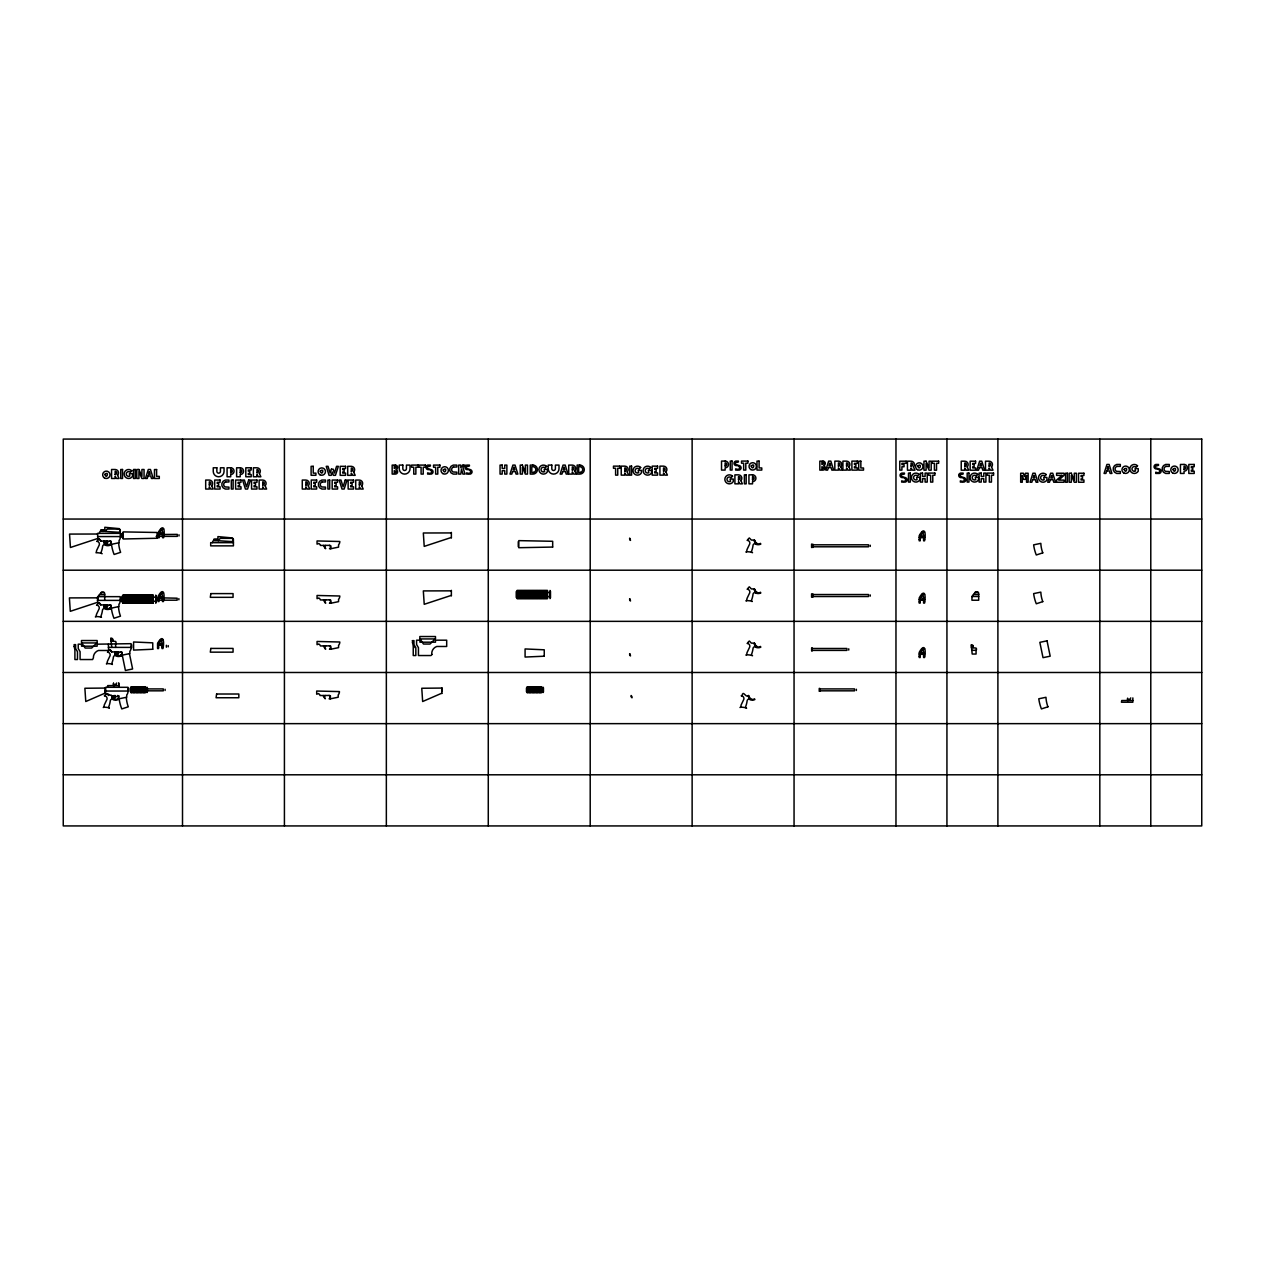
<?xml version="1.0" encoding="UTF-8"?>
<svg xmlns="http://www.w3.org/2000/svg" width="1265" height="1265" viewBox="0 0 1265 1265"><rect width="100%" height="100%" fill="white"/><g stroke="black" fill="none" stroke-linecap="round" stroke-linejoin="round"><path stroke-width="1.5" d="M106.213 541.072A1.739 1.739 0 0 0 106.213 544.108L106.102 544.361A15.828 15.828 0 0 1 104.015 541.072A5.851 5.851 0 0 0 105.074 544.677L105.564 545.278A6.167 6.167 0 0 0 110.387 545.089L111.257 541.278L100.931 541.072L99.176 539.032L97.879 539.776A1.866 1.866 0 0 1 97.073 541.309L96.678 541.309A2.783 2.783 0 0 1 99.302 544.899L96.583 550.591A5.55 5.55 0 0 1 95.998 552.773L95.998 552.773A17.078 17.078 0 0 1 101.232 553.311L102.149 553.722M95.349 616.909L95.808 616.656A5.55 5.55 0 0 0 96.44 614.411L99.16 608.718A2.783 2.783 0 0 0 96.535 605.129L96.931 605.129A1.866 1.866 0 0 0 97.753 603.595L99.034 602.852L100.789 604.876L111.114 605.097L110.245 608.892A6.167 6.167 0 0 1 105.422 609.097L104.932 608.497A5.851 5.851 0 0 1 103.872 604.876A15.828 15.828 0 0 0 104.489 606.03L105.359 607.406A15.828 15.828 0 0 0 105.96 608.18L106.086 607.912A1.739 1.739 0 0 1 106.086 604.876M113.882 695.529A1.739 1.739 0 0 0 113.882 698.565L113.771 698.818A15.733 15.733 0 0 1 111.684 695.529A5.851 5.851 0 0 0 112.743 699.15L113.218 699.735A6.167 6.167 0 0 0 118.056 699.545L118.926 695.75C114.071 698.707 108.363 692.714 105.548 694.232A1.866 1.866 0 0 1 104.726 695.782L104.331 695.782A2.783 2.783 0 0 1 106.972 699.371L104.236 705.064A5.55 5.55 0 0 1 103.667 707.246L103.256 707.53M106.371 663.888L106.782 663.587A5.55 5.55 0 0 0 107.351 661.405L110.071 655.713A2.783 2.783 0 0 0 107.446 652.139L107.841 652.139A1.866 1.866 0 0 0 108.663 650.59L109.96 649.862L111.715 651.886L122.041 652.107L121.171 655.903A6.167 6.167 0 0 1 116.333 656.092L115.858 655.491A5.851 5.851 0 0 1 114.799 651.886A16.255 16.255 0 0 0 115.732 653.594L116.285 654.4A15.733 15.733 0 0 0 116.886 655.175L116.997 654.922A1.739 1.739 0 0 1 116.997 651.886M746.619 708.163L745.797 707.673A1.629 1.629 0 0 1 745.67 706.582L745.733 706.392A23.877 23.877 0 0 0 747.109 700.873A2.056 2.056 0 0 1 748.358 699.245L749.576 699.134A5.851 5.851 0 0 1 748.516 695.529A5.851 5.851 0 0 0 749.576 699.15L750.066 699.735A6.167 6.167 0 0 0 754.889 699.545L754.493 698.818A2.751 2.751 0 0 1 750.714 698.565L750.604 698.818A15.828 15.828 0 0 1 748.516 695.529C746.129 698.391 743.788 691.133 742.381 694.232A1.866 1.866 0 0 1 741.575 695.782L741.179 695.782A2.783 2.783 0 0 1 743.804 699.371L741.084 705.064A5.55 5.55 0 0 1 740.499 707.246L740.088 707.53M752.548 552.71L751.647 552.315A1.629 1.629 0 0 1 751.6 551.129L751.663 550.939A23.877 23.877 0 0 0 753.023 545.405A2.056 2.056 0 0 1 754.288 543.776L755.505 543.681A5.851 5.851 0 0 1 754.446 540.076A5.851 5.851 0 0 0 755.505 543.681L755.98 544.282A6.167 6.167 0 0 0 760.818 544.092L760.423 543.365A2.751 2.751 0 0 1 756.644 543.112L756.533 543.365A15.828 15.828 0 0 1 754.446 540.076L751.363 540.076L749.37 537.973L748.311 538.779A1.866 1.866 0 0 1 747.489 540.313L747.093 540.313A2.783 2.783 0 0 1 749.734 543.903L746.998 549.595A5.55 5.55 0 0 1 746.429 551.777L746.018 552.078M755.505 592.542A5.851 5.851 0 0 1 754.446 588.937A5.851 5.851 0 0 0 755.505 592.558L755.98 593.143A6.167 6.167 0 0 0 760.818 592.953L760.423 592.241A2.751 2.751 0 0 1 756.644 591.973L756.533 592.241A15.828 15.828 0 0 1 754.446 588.937L751.363 588.937L749.37 586.849L748.311 587.656A1.866 1.866 0 0 1 747.489 589.19L747.093 589.19A2.783 2.783 0 0 1 749.734 592.779L746.998 598.471A5.55 5.55 0 0 1 746.429 600.654L746.018 600.938M752.548 655.776L751.726 655.27A1.629 1.629 0 0 1 751.6 654.195L751.663 654.005A23.877 23.877 0 0 0 753.023 648.486A2.056 2.056 0 0 1 754.288 646.842L755.505 646.747A5.851 5.851 0 0 1 754.446 643.142A5.851 5.851 0 0 0 755.505 646.747L755.98 647.348A6.167 6.167 0 0 0 760.818 647.158L760.423 646.431A2.751 2.751 0 0 1 756.644 646.178L756.533 646.431A15.828 15.828 0 0 1 754.446 643.142L751.363 643.142L749.37 641.039L748.311 641.845A1.866 1.866 0 0 1 747.489 643.395L747.093 643.395A2.783 2.783 0 0 1 749.734 646.968L746.998 652.661A5.55 5.55 0 0 1 746.429 654.843L746.018 655.144M97.563 538.542L70.429 547.492L69.543 534.083L97.563 534.02M97.421 602.361L70.287 611.311L69.401 597.902L97.421 597.839M451.368 537.451L424.218 546.385L423.332 532.992L451.368 532.929M451.368 595.372L424.218 604.306L423.332 590.913L451.368 590.85M112.395 664.52L112 664.141A17.078 17.078 0 0 0 106.766 663.635M109.28 708.163L108.885 707.783A17.078 17.078 0 0 0 103.651 707.277L103.667 707.246M752.043 601.571L751.647 601.191A17.078 17.078 0 0 0 746.413 600.701L746.429 600.654M116.68 682.989L115.589 684.839M1130.768 697.901L1129.661 699.735M95.84 616.64L95.855 616.593A17.078 17.078 0 0 1 101.089 617.13L101.469 617.32M746.413 551.825L746.429 551.777A17.078 17.078 0 0 1 751.647 552.315L751.853 552.394M746.413 654.891L746.429 654.843A17.078 17.078 0 0 1 751.647 655.397L751.821 655.428M740.484 707.277L740.499 707.246A17.078 17.078 0 0 1 745.733 707.783L745.891 707.831M107.604 541.041L107.699 543.317A2.056 2.056 0 0 1 106.861 541.91L106.861 541.056M107.462 604.844L107.557 607.137A2.056 2.056 0 0 1 106.719 605.729L106.719 604.876M118.388 651.855L118.483 654.132A2.056 2.056 0 0 1 117.645 652.724L117.645 651.87M115.273 695.497L115.368 697.79A2.056 2.056 0 0 1 114.53 696.382L114.53 695.513M978.367 592.542L974.999 592.542A2.119 2.119 0 0 1 978.699 593.159L978.699 600.227L971.947 600.227L971.947 596.495L975.268 592.273M101.263 592.431L97.421 597.191L97.753 603.595M108.347 650.479L98.433 650.479A7.511 7.511 0 0 0 93.373 657.895L92.598 659.539L80.09 659.539L80.09 651.696L78.224 648.486L78.224 644.185L81.577 644.185L81.577 646.194L97.136 646.194L97.136 644.185L131.101 643.664L131.101 647.933A5.107 5.107 0 0 1 129.852 651.285L129.852 653.578L122.041 655.175M330.75 548.725L329.485 548.725A1.882 1.882 0 0 0 329.485 545.357L320.424 545.436A3.431 3.431 0 0 0 318.78 543.46L317.056 544.14L317.056 540.946L339.811 541.499A5.107 5.107 0 0 1 338.561 544.836L338.561 547.128L330.75 548.725L330.75 545.658L329.485 545.357M330.75 603.247L329.485 603.247A1.882 1.882 0 0 0 329.485 599.863L320.424 599.958A3.431 3.431 0 0 0 318.78 597.981L317.056 598.661L317.056 595.467L339.811 596.005A5.107 5.107 0 0 1 338.561 599.357L338.561 601.65L330.75 603.247L330.75 600.179L329.485 599.863M330.75 649.245L329.485 649.245A1.882 1.882 0 0 0 329.485 645.862L320.424 645.956A3.431 3.431 0 0 0 318.78 643.98L317.056 644.66L317.056 641.466L339.811 642.003A5.107 5.107 0 0 1 338.561 645.356L338.561 647.648L330.75 649.245L330.75 646.178L329.485 645.862M330.386 698.818L329.121 698.818A1.882 1.882 0 0 0 329.121 695.45L320.061 695.529A3.431 3.431 0 0 0 318.416 693.552L316.693 694.232L316.693 691.038L339.447 691.591A5.107 5.107 0 0 1 338.198 694.928L338.198 697.221L330.386 698.818L330.386 695.75L329.121 695.45M104.932 693.188L85.767 701.522L84.882 688.255L104.932 688.065M441.833 693.188L422.652 701.522L421.767 688.255L441.833 688.065M104.015 541.072A5.851 5.851 0 0 0 105.074 544.677L103.857 544.772A2.056 2.056 0 0 0 102.607 546.401A23.877 23.877 0 0 1 101.232 551.935L101.168 552.125A1.629 1.629 0 0 0 101.295 553.2L101.39 553.358M103.888 604.876A5.851 5.851 0 0 0 104.932 608.481L103.714 608.591A2.056 2.056 0 0 0 102.465 610.22A23.877 23.877 0 0 1 101.089 615.755L101.026 615.928A1.629 1.629 0 0 0 101.153 617.02L101.247 617.178M115.732 653.594A15.733 15.733 0 0 1 114.799 651.886A5.851 5.851 0 0 0 115.858 655.491L114.625 655.586A2.056 2.056 0 0 0 113.376 657.231A23.877 23.877 0 0 1 112.016 662.749L111.953 662.939A1.629 1.629 0 0 0 112.079 664.014L112.205 664.204M111.684 695.529A5.851 5.851 0 0 0 112.743 699.134L111.51 699.245A2.056 2.056 0 0 0 110.261 700.873A23.877 23.877 0 0 1 108.901 706.392L108.837 706.582A1.629 1.629 0 0 0 108.964 707.673L109.09 707.847M755.98 592.811L754.272 592.653A2.056 2.056 0 0 0 753.023 594.281A23.877 23.877 0 0 1 751.663 599.8L751.6 599.99A1.629 1.629 0 0 0 751.726 601.081L751.853 601.255M111.257 544.361L119.068 542.748L119.068 540.471A5.107 5.107 0 0 0 120.317 537.119L120.27 529.924L119.321 528.644L104.805 527.284L104.805 529.814L100.868 529.814A3.305 3.305 0 0 1 99.793 531.885L99.287 533.371M111.114 608.18L118.926 606.568L118.926 604.291A5.107 5.107 0 0 0 120.175 600.938L120.175 596.653L97.958 596.653L97.958 600.385M118.926 698.818L126.737 697.221L126.737 694.928A5.107 5.107 0 0 0 127.986 691.591L127.986 687.306L105.754 687.306L105.548 694.232M74.05 646.478L74.192 646.858A14.816 14.816 0 0 1 74.904 652.107L74.904 659.539L77.481 659.539L77.481 651.696L75.615 648.486L75.615 644.628L74.113 644.628L74.287 646.431M412.406 640.659L412.643 642.43M63.25 519.045L1201.75 519.045M161.145 528.897L163.58 528.897M922.138 531.98L924.573 531.98M120.317 533.371L97.563 533.371L97.879 539.776M158.204 534.257L159.169 534.257L159.169 537.736L158.204 537.736L158.204 532.581C163.248 523.125 165.351 529.197 163.58 537.736L162.616 537.736L162.616 534.257L163.58 534.257M159.169 534.526L177.274 534.383L177.274 536.376L156.148 536.376M97.563 536.566L120.317 536.566M158.204 536.502L159.169 536.502M162.616 536.502L163.58 536.502M919.212 537.34L920.177 537.34L920.177 540.819L919.212 540.819L919.212 535.68C924.241 526.224 926.36 532.28 924.573 540.819L923.608 540.819L923.608 537.34L924.573 537.34M920.177 537.609L923.608 537.609M919.212 539.602L920.177 539.602M923.608 539.602L924.573 539.602M233.44 542.669L210.686 542.669L210.686 545.863L233.44 545.863L233.392 539.222L232.444 537.957L217.928 536.597L217.928 539.111L213.991 539.111A3.305 3.305 0 0 1 212.931 541.183L212.409 542.669M812.81 544.82L868.533 544.82L868.533 546.796L812.81 546.796M63.25 570.199L1201.75 570.199M547.539 592.479L550.006 592.479M161.003 592.716L163.438 592.716M922.138 594.281L924.573 594.281M812.81 594.534L868.533 594.534L868.533 596.527L812.81 596.527M973.481 594.518L978.699 594.518M99.476 594.677L104.695 594.677M547.539 596.59L550.006 596.59M971.947 596.495L978.699 596.495M153.318 597.143L155.769 597.143M158.062 598.076L159.042 598.076L159.042 601.539L158.062 601.539L158.062 596.4C163.106 586.944 165.209 593.016 163.438 601.539L162.473 601.539L162.473 598.076L163.438 598.076M159.042 598.345L162.473 598.345M919.212 599.626L920.177 599.626L920.177 603.105L919.212 603.105L919.212 597.966C924.478 588.257 926.122 594.914 924.573 603.105L923.608 603.105L923.608 599.626L924.573 599.626M920.177 599.91L923.608 599.91M97.421 600.385L120.175 600.385M156.006 600.195L177.132 600.195L177.132 598.203L159.327 597.807L162.047 598.155M153.318 601.239L155.769 601.239M919.212 601.887L920.177 601.887M923.608 601.887L924.573 601.887M63.25 621.352L1201.75 621.352M420.091 638.936L435.097 638.936M110.83 639.378L112.712 639.315M160.529 639.711L162.964 639.711M412.469 640.628L413.971 640.628L413.971 644.486L415.837 647.696L415.837 655.539L413.244 655.539L413.244 648.107A14.816 14.816 0 0 0 412.532 642.857L412.406 642.478M110.893 640.944L115.621 641.45A1.676 1.676 0 0 1 115.621 643.664L115.621 647.395M81.751 642.936L96.757 642.936M157.587 645.071L158.568 645.071L158.568 648.55L157.587 648.55L157.587 643.395C162.632 633.939 164.735 640.011 162.964 648.55L161.999 648.55L161.999 645.071L162.964 645.071M158.568 645.34L161.999 645.34M971.283 646.02L973.18 646.02M157.587 647.332L158.568 647.332M161.999 647.332L162.964 647.332M108.347 647.395L131.101 647.395M971.346 647.585L976.074 648.091A1.676 1.676 0 0 1 976.074 650.305L976.074 654.037L972.2 654.037L971.22 644.77A1.692 1.692 0 0 1 973.228 646.447L973.228 647.585M812.193 648.486L846.918 648.486L846.918 650.4L812.193 650.4M922.138 648.692L924.573 648.692M972.2 650.305L976.074 650.305M108.663 650.59L108.347 644.185M919.212 654.037L920.177 654.037L920.177 657.515L919.212 657.515L919.212 652.376C924.241 642.92 926.36 648.977 924.573 657.515L923.608 657.515L923.608 654.037L924.573 654.037M920.177 654.321L923.608 654.321M919.212 656.298L920.177 656.298M923.608 656.298L924.573 656.298M63.25 672.49L1201.75 672.49M118.768 685.598L107.731 685.598L107.351 687.306M145.902 688.555L147.12 688.555M541.989 688.555L543.207 688.555M145.902 688.919L163.264 688.919L163.264 690.832L145.902 690.832M819.799 688.919L854.507 688.919L854.507 690.832L819.799 690.832M105.232 691.038L127.986 691.038M145.902 691.196L147.12 691.196M541.989 691.196L543.207 691.196M1132.855 700.51L1121.739 700.525L1121.438 702.217L1132.855 702.217L1132.855 697.901M63.25 723.643L1201.75 723.643M63.25 774.797L1201.75 774.797M104.331 592.653L101.01 592.716A2.119 2.119 0 0 1 104.695 593.317L104.695 600.385M109.992 540.977A1.882 1.882 0 0 1 109.992 544.361L110.387 545.089M109.849 604.797A1.882 1.882 0 0 1 109.849 608.18L110.245 608.892M120.776 651.807A1.882 1.882 0 0 1 120.776 655.175L121.171 655.903M117.661 695.45A1.882 1.882 0 0 1 117.661 698.818L118.056 699.545M108.363 695.086L108.6 695.529A3.431 3.431 0 0 0 106.956 693.552M100.773 540.661L100.931 541.072A3.431 3.431 0 0 0 99.287 539.096M100.631 604.48L100.789 604.876A3.431 3.431 0 0 0 99.144 602.915M111.541 651.475L111.715 651.886A3.431 3.431 0 0 0 110.071 649.91M129.441 653.657L132.604 668.979L125.409 670.466L122.262 655.128M1150.786 439.066L1150.786 825.934M1127.637 700.51L1127.637 698.154L1127.558 700.51A3.273 3.242 0 0 0 1130.198 699.181M1099.823 439.066L1099.823 825.934M997.895 439.066L997.895 825.934M946.932 439.066L946.932 825.934M923.197 599.721L920.477 599.721M895.968 439.066L895.968 825.934M870.257 545.215L870.257 546.401M870.257 594.93L870.257 596.131M856.358 689.251L856.358 690.5M848.752 648.818L848.752 650.084M819.799 688.413L819.799 691.338M819.23 688.413L819.23 691.338M812.81 544.061L812.81 547.539M812.81 593.791L812.81 597.27M812.193 647.98L812.193 650.906M811.64 647.98L811.64 650.906M811.577 544.061L811.577 547.539M811.577 593.791L811.577 597.27M794.056 439.066L794.056 825.934M692.129 439.066L692.129 825.934M590.202 439.066L590.202 825.934M550.496 591.293L550.496 597.776M550.006 590.439L550.006 598.63M547.539 590.439L547.539 598.63M547.049 590.439L547.049 598.63M546.559 590.439L546.559 598.63M546.053 590.439L546.053 598.63M545.563 590.439L545.563 598.63M545.073 590.439L545.073 598.63M544.582 590.439L544.582 598.63M544.092 590.439L544.092 598.63M543.602 590.439L543.602 598.63M543.46 687.78L543.46 691.971M543.112 590.439L543.112 598.63M543.207 687.243L543.207 692.524M542.622 590.439L542.622 598.63M542.116 590.439L542.116 598.63M541.989 687.243L541.989 692.524M541.626 590.439L541.626 598.63M541.752 687.243L541.499 692.524M541.262 687.243L541.262 692.524M541.135 590.439L541.135 598.63M541.009 687.243L541.009 692.524M540.772 687.243L540.772 692.524M540.645 590.439L540.645 598.63M540.519 687.243L540.519 692.524M540.282 687.243L540.282 692.524M540.155 590.439L540.155 598.63M540.029 687.243L540.029 692.524M539.665 590.439L539.665 598.63M539.791 687.243L539.791 692.524M539.554 687.243L539.554 692.524M539.175 590.439L539.175 598.63M539.301 687.243L539.301 692.524M539.064 687.243L539.064 692.524M538.684 590.439L538.684 598.63M538.811 687.243L538.811 692.524M538.321 687.243L538.574 692.524M538.178 590.439L538.178 598.63M538.084 687.243L538.084 692.524M537.831 687.243L537.831 692.524M537.688 590.439L537.688 598.63M537.593 687.243L537.593 692.524M537.356 687.243L537.356 692.524M537.198 590.439L537.198 598.63M537.103 687.243L537.103 692.524M536.866 687.243L536.866 692.524M536.708 590.439L536.708 598.63M536.613 687.243L536.613 692.524M536.218 590.439L536.218 598.63M536.376 687.243L536.376 692.524M536.123 687.243L536.123 692.524M535.728 590.439L535.728 598.63M535.886 687.243L535.886 692.524M535.648 687.243L535.648 692.524M535.237 590.439L535.237 598.63M535.395 687.243L535.395 692.524M535.158 687.243L534.905 692.524M534.731 590.439L534.731 598.63M534.668 687.243L534.668 692.524M534.415 687.243L534.415 692.524M534.241 590.439L534.241 598.63M534.178 687.243L534.178 692.524M533.925 687.243L533.925 692.524M533.751 590.439L533.751 598.63M533.688 687.243L533.688 692.524M533.451 687.243L533.451 692.524M533.261 590.439L533.261 598.63M533.197 687.243L533.197 692.524M532.96 687.243L532.96 692.524M532.771 590.439L532.771 598.63M532.707 687.243L532.707 692.524M532.28 590.439L532.28 598.63M532.47 687.243L532.47 692.524M532.217 687.243L532.217 692.524M531.79 590.439L531.79 598.63M531.98 687.243L531.98 692.524M531.49 687.243L531.49 692.524M531.3 590.439L531.3 598.63M531.253 687.243L531.253 692.524M531 687.243L531 692.524M530.794 590.439L530.794 598.63M530.762 687.243L530.762 692.524M530.509 687.243L530.509 692.524M530.304 590.439L530.304 598.63M530.272 687.243L530.272 692.524M530.019 687.243L530.019 692.524M529.814 590.439L529.814 598.63M529.782 687.243L529.782 692.524M529.529 687.243L529.529 692.524M529.323 590.439L529.323 598.63M529.292 687.243L529.292 692.524M529.055 687.243L529.055 692.524M528.833 590.439L528.833 598.63M528.802 687.243L528.802 692.524M528.343 590.439L528.343 598.63M528.311 687.243L528.564 692.524M528.074 687.243L528.074 692.524M527.853 590.439L527.853 598.63M527.821 687.243L527.821 692.524M527.584 687.243L527.584 692.524M527.363 590.439L527.363 598.63M527.347 687.243L527.347 692.524M527.094 687.243L527.094 692.524M526.857 590.439L526.857 598.63M526.857 687.243L526.857 692.524M526.461 687.986L526.461 691.765M526.366 590.439L526.366 598.63M525.876 590.439L525.876 598.63M525.386 590.439L525.386 598.63M524.896 590.439L524.896 598.63M524.406 590.439L524.406 598.63M523.916 590.439L523.916 598.63M523.425 590.439L523.425 598.63M522.919 590.439L522.919 598.63M522.429 590.439L522.429 598.63M521.939 590.439L521.939 598.63M521.449 590.439L521.449 598.63M520.959 590.439L520.959 598.63M520.468 590.439L520.468 598.63M519.978 590.439L519.978 598.63M519.472 590.439L519.472 598.63M518.982 590.439L518.982 598.63M518.492 590.439L518.492 598.63M518.27 541.657L518.27 546.686M518.002 590.439L518.002 598.63M517.511 590.439L517.511 598.63M517.021 590.439L517.021 598.63M516.231 591.609L516.231 597.459M488.274 439.066L488.274 825.934M451.368 532.407L451.368 537.973M451.368 590.344L451.368 595.894M442.118 688.366L442.118 690.959M441.833 687.78L441.833 693.52M413.971 646.13L413.971 647.68M386.347 439.066L386.347 825.934M284.419 439.066L284.419 825.934M182.508 439.066L182.508 825.934M179.013 534.779L179.013 535.981M178.871 598.598L178.871 599.8M168.213 645.593L168.213 646.858M166.379 645.276L166.379 647.19M165.098 689.251L165.098 690.5M162.189 534.336L159.469 534.336M156.275 595.957L156.275 602.44M155.769 595.103L155.769 603.294M153.318 595.103L153.318 603.294M152.828 595.103L152.828 603.294M152.338 595.103L152.338 603.294M151.832 595.103L151.832 603.294M151.341 595.103L151.341 603.294M150.851 595.103L150.851 603.294M150.361 595.103L150.361 603.294M149.871 595.103L149.871 603.294M149.381 595.103L149.381 603.294M148.891 595.103L148.891 603.294M148.4 595.103L148.4 603.294M147.894 595.103L147.894 603.294M147.404 595.103L147.404 603.294M147.357 687.78L147.357 691.971M147.12 687.243L147.12 692.524M146.914 595.103L146.914 603.294M146.424 595.103L146.424 603.294M145.934 595.103L145.934 603.294M145.902 687.243L145.902 692.524M145.443 595.103L145.443 603.294M145.412 687.243L145.412 692.524M145.159 687.243L145.159 692.524M144.953 595.103L144.953 603.294M144.922 687.243L144.922 692.524M144.669 687.243L144.669 692.524M144.447 595.103L144.447 603.294M144.431 687.243L144.431 692.524M144.178 687.243L144.178 692.524M143.957 595.103L143.957 603.294M143.941 687.243L143.941 692.524M143.704 687.243L143.704 692.524M143.467 595.103L143.467 603.294M143.451 687.243L143.451 692.524M143.214 687.243L143.214 692.524M142.977 595.103L142.977 603.294M142.961 687.243L142.961 692.524M142.486 595.103L142.486 603.294M142.724 687.243L142.724 692.524M142.471 687.243L142.471 692.524M141.996 595.103L141.996 603.294M141.996 687.243L141.996 692.524M141.743 687.243L141.743 692.524M141.506 595.103L141.506 603.294M141.506 687.243L141.506 692.524M141.253 687.243L141.253 692.524M141.016 595.103L141.016 603.294M141.016 687.243L141.016 692.524M140.763 687.243L140.763 692.524M140.51 595.103L140.51 603.294M140.526 687.243L140.526 692.524M140.273 687.243L140.273 692.524M140.02 595.103L140.02 603.294M140.036 687.243L140.036 692.524M139.798 687.243L139.798 692.524M139.529 595.103L139.529 603.294M139.545 687.243L139.545 692.524M139.055 687.243L139.308 692.524M139.039 595.103L139.039 603.294M138.818 687.243L138.818 692.524M138.549 595.103L138.549 603.294M138.565 687.243L138.565 692.524M138.328 687.243L138.328 692.524M138.059 595.103L138.059 603.294M138.075 687.243L138.075 692.524M137.838 687.243L137.838 692.524M137.569 595.103L137.569 603.294M137.6 687.243L137.6 692.524M137.347 687.243L137.347 692.524M137.079 595.103L137.079 603.294M137.11 687.243L137.11 692.524M136.857 687.243L136.857 692.524M136.573 595.103L136.573 603.294M136.62 687.243L136.62 692.524M136.367 687.243L136.367 692.524M136.082 595.103L136.082 603.294M136.13 687.243L136.13 692.524M135.893 687.243L135.893 692.524M135.592 595.103L135.592 603.294M135.402 687.243L135.402 692.524M135.102 595.103L135.102 603.294M135.149 687.243L135.149 692.524M134.912 687.243L134.912 692.524M134.612 595.103L134.612 603.294M134.659 687.243L134.659 692.524M134.422 687.243L134.422 692.524M134.122 595.103L134.122 603.294M134.169 687.243L134.169 692.524M133.932 687.243L133.932 692.524M133.631 595.103L133.631 603.294M133.695 687.243L133.695 692.524M133.442 687.243L133.442 692.524M133.125 595.103L133.125 603.294M133.204 687.243L133.204 692.524M132.952 687.243L132.952 692.524M132.635 595.103L132.635 603.294M132.714 687.243L132.714 692.524M132.224 687.243L132.224 692.524M132.145 595.103L132.145 603.294M131.971 687.243L131.971 692.524M131.734 687.243L131.734 692.524M131.655 595.103L131.655 603.294M131.655 644.77L131.655 647.696M131.497 687.243L131.497 692.524M131.165 595.103L131.165 603.294M131.244 687.243L131.244 692.524M131.007 687.243L131.007 692.524M130.674 595.103L130.674 603.294M130.754 687.243L130.754 692.524M130.374 687.986L130.374 691.765M130.184 595.103L130.184 603.294M129.694 595.103L129.694 603.294M129.188 595.103L129.188 603.294M128.698 595.103L128.698 603.294M128.54 688.413L128.54 691.338M128.208 595.103L128.208 603.294M127.718 595.103L127.718 603.294M127.227 595.103L127.227 603.294M126.737 595.103L126.737 603.294M126.247 595.103L126.247 603.294M125.757 595.103L125.757 603.294M125.251 595.103L125.251 603.294M124.761 595.103L124.761 603.294M124.27 595.103L124.27 603.294M123.78 595.103L123.78 603.294M123.29 595.103L123.29 603.294M122.8 595.103L122.8 603.294M122.642 532.945L122.642 537.957M122.009 596.274L122.009 602.124M121.551 533.64L121.551 537.119M121.408 597.459L121.408 600.938M118.768 682.989L118.768 687.306M118.673 683.242L118.673 685.598M113.565 683.242L113.565 685.598M113.471 683.195L113.471 685.598A3.273 3.242 0 0 0 116.111 684.27M112.791 640.944L112.791 639.805A1.692 1.692 0 0 0 110.767 638.129L111.747 647.395M104.932 687.78L104.932 693.52M325.342 695.529A1.739 1.739 0 0 0 325.342 698.565L325.232 698.818A15.733 15.733 0 0 1 323.144 695.529M117.661 698.818A2.751 2.751 0 0 1 113.882 698.565M119.147 698.786A41.508 41.508 0 0 0 121.788 708.922L128.287 706.803A30.913 30.913 0 0 1 126.326 697.3M325.706 599.958A1.739 1.739 0 0 0 325.706 602.994L325.595 603.247A15.733 15.733 0 0 1 323.508 599.958M109.849 608.18A2.751 2.751 0 0 1 106.086 607.912M111.336 608.133A41.508 41.508 0 0 0 113.977 618.269L120.475 616.15A30.913 30.913 0 0 1 118.53 606.647M325.706 545.436A1.739 1.739 0 0 0 325.706 548.472L325.595 548.725A15.733 15.733 0 0 1 323.508 545.436M111.478 544.314A41.508 41.508 0 0 0 114.119 554.465L120.618 552.331A30.913 30.913 0 0 1 118.673 542.843M105.137 543.049A14.184 14.184 0 0 1 104.615 542.226M109.992 544.361A2.751 2.751 0 0 1 106.213 544.108M120.776 655.175A2.751 2.751 0 0 1 116.997 654.922M325.706 645.956A1.739 1.739 0 0 0 325.706 648.992L325.595 649.245A15.733 15.733 0 0 1 323.508 645.956M630.112 538.843L630.492 540.408A2.056 2.056 0 0 1 629.654 539.001L629.654 538.131L630.112 538.843M630.112 599.42L630.492 600.986A2.056 2.056 0 0 1 629.654 599.578L629.654 598.725L630.112 599.42M630.112 654.369L630.492 655.934A2.056 2.056 0 0 1 629.654 654.527L629.654 653.673L630.112 654.369M631.599 696.224L631.994 697.79A2.056 2.056 0 0 1 631.14 696.382L631.14 695.513L631.599 696.224M105.248 531.427L118.404 532.249A1.597 1.597 0 0 0 120.001 530.652A1.597 1.597 0 0 0 118.404 529.055L107.351 529.055A7.527 7.527 0 0 0 105.343 531.173L105.248 531.427M218.371 540.724L231.527 541.547A1.597 1.597 0 0 0 233.124 539.949A1.597 1.597 0 0 0 231.527 538.352L220.474 538.352A7.527 7.527 0 0 0 218.465 540.471L218.371 540.724M432.013 654.448L430.954 655.539L418.446 655.539L418.446 647.696L416.58 644.486L416.58 640.185L419.917 640.185L419.917 642.193L435.476 642.193L435.476 640.185L446.687 640.185L446.687 646.478L436.773 646.478A7.511 7.511 0 0 0 431.729 653.894L432.013 654.448M158.979 532.518L162.837 533.039L162.094 529.924L158.995 532.454M158.837 596.337L162.695 596.859L161.952 593.744L158.852 596.258M158.362 643.332L162.22 643.869L161.477 640.754L158.362 643.332M919.987 535.601L923.83 536.139L923.086 533.024L919.987 535.601M919.987 597.902L923.83 598.424L923.086 595.309L919.987 597.902M919.987 652.313L923.83 652.835L923.086 649.72L919.987 652.313M426.89 467.038L427.649 468.619L431.318 469.6A2.309 2.309 0 0 1 431.318 474.09L427.633 474.09L427.633 472.857C433.136 475.261 432.772 468.762 427.744 469.6A2.309 2.309 0 0 1 427.744 465.093L430.4 465.093L430.4 465.994L426.89 467.038M465.899 467.038L466.659 468.619L470.311 469.6A2.309 2.309 0 0 1 470.311 474.09L466.643 474.09L466.643 472.857C472.145 475.261 471.782 468.762 466.753 469.6A2.309 2.309 0 0 1 466.753 465.093L469.41 465.093L469.41 465.994L465.899 467.038M734.902 463.006L735.661 464.587L739.313 465.567A2.309 2.309 0 0 1 739.313 470.074L735.645 470.074L735.645 468.841C741.148 471.228 740.784 464.745 735.74 465.567A2.309 2.309 0 0 1 735.74 461.077L738.412 461.077L738.412 461.962L734.902 463.006M900.933 475.023L901.692 476.605L905.345 477.585A2.309 2.309 0 0 1 905.345 482.091L901.676 482.091L901.676 480.858C907.179 483.246 906.815 476.763 901.787 477.585A2.309 2.309 0 0 1 901.787 473.094L904.443 473.094L904.443 473.98L900.933 475.023M959.597 475.023L960.356 476.605L964.025 477.585A2.309 2.309 0 0 1 964.025 482.091L960.356 482.091L960.356 480.858C965.843 483.246 965.48 476.763 960.451 477.585A2.309 2.309 0 0 1 960.451 473.094L963.124 473.094L963.124 473.98L959.597 475.023M1154.992 466.39L1155.751 467.971L1159.404 468.951A2.309 2.309 0 0 1 1159.404 473.442L1155.736 473.442L1155.736 472.209C1161.08 474.596 1161.08 468.145 1155.831 468.951A2.309 2.309 0 0 1 1155.831 464.445L1158.503 464.445L1158.503 465.346L1154.992 466.39M104.837 474.391C106.75 480.368 109.486 470.185 104.837 474.391M320.266 471.165C322.18 477.142 324.915 466.959 320.266 471.165M396.546 467.338L394.237 468.524L394.237 466.153L396.546 467.338M396.546 471.845L394.237 473.031L394.237 470.659L396.546 471.845M443.193 469.995C445.106 475.972 447.842 465.773 443.193 469.995M751.189 465.979C753.102 471.94 755.837 461.757 751.189 465.979M824.211 463.37L821.902 464.555L821.902 462.184L824.211 463.37M824.211 467.876L821.902 469.062L821.902 466.69L824.211 467.876M917.773 466.073C919.687 472.051 922.406 461.867 917.773 466.073M1124.126 469.347C1126.04 475.324 1128.775 465.125 1124.126 469.347M1172.955 469.347C1174.885 475.324 1177.604 465.125 1172.955 469.347M148.037 475.956L147.23 478.486L145.428 478.486L148.305 469.489L150.472 469.489L153.286 478.486L151.484 478.486L150.693 475.956L148.037 475.956M149.381 471.75L148.574 474.28L150.171 474.28L149.381 471.75M248.667 480.052L246.517 486.804L244.398 480.052L242.595 480.052L245.426 489.049L247.576 489.049L250.454 480.052L248.667 480.052M331.383 469.173L330.133 473.078L328.03 466.326L326.228 466.326L329.042 475.324L331.209 475.324L332.268 472.003L333.312 475.324L335.462 475.324L338.34 466.326L336.553 466.326L334.403 473.078L333.169 469.173L331.383 469.173M345.234 480.052L343.084 486.804L340.981 480.052L339.178 480.052L341.993 489.049L344.159 489.049L347.037 480.052L345.234 480.052M512.61 471.56L511.803 474.09L510.001 474.09L512.894 465.093L515.045 465.093L517.875 474.09L516.073 474.09L515.282 471.56L512.61 471.56M513.954 467.338L513.147 469.868L514.744 469.868L513.954 467.338M562.767 471.56L561.96 474.09L560.158 474.09L563.036 465.093L565.202 465.093L568.017 474.09L566.214 474.09L565.423 471.56L562.767 471.56M564.095 467.338L563.305 469.868L564.902 469.868L564.095 467.338M828.401 467.591L827.595 470.121L825.792 470.121L828.67 461.124L830.836 461.124L833.651 470.121L831.864 470.121L831.058 467.591L828.401 467.591M829.745 463.37L828.939 465.899L830.536 465.899L829.745 463.37M979.331 467.639L978.541 470.185L976.738 470.185L979.616 461.187L981.767 461.187L984.597 470.185L982.794 470.185L982.004 467.639L979.331 467.639M980.675 463.433L979.869 465.963L981.466 465.963L980.675 463.433M1026.532 475.482L1025.298 479.388L1023.496 479.388L1022.278 475.482L1022.278 482.234L1020.681 482.234L1020.681 473.236L1023.369 473.236L1024.413 476.557L1025.472 473.236L1028.129 473.236L1028.129 482.234L1026.532 482.234L1026.532 475.482M1032.651 479.704L1031.845 482.234L1030.042 482.234L1032.92 473.236L1035.086 473.236L1037.901 482.234L1036.114 482.234L1035.308 479.704L1032.651 479.704M1033.995 475.482L1033.189 478.012L1034.786 478.012L1033.995 475.482M1050.314 479.704L1049.507 482.234L1047.705 482.234L1050.582 473.236L1052.733 473.236L1055.563 482.234L1053.761 482.234L1052.97 479.704L1050.314 479.704M1051.642 475.482L1050.835 478.012L1052.433 478.012L1051.642 475.482M1106.685 470.912L1105.879 473.442L1104.076 473.442L1106.954 464.445L1109.12 464.445L1111.935 473.442L1110.132 473.442L1109.342 470.912L1106.685 470.912M1108.014 466.69L1107.223 469.22L1108.82 469.22L1108.014 466.69M462.927 465.093L460.808 467.702L460.808 465.093L458.673 465.093L458.673 474.09L460.808 474.09L461.504 469.046L462.927 474.09L465.061 474.09L462.927 467.465L465.061 465.093L462.927 465.093M131.813 470.817L130.295 472.319A2.356 2.356 0 0 0 127.117 472.193A2.356 2.356 0 0 0 126.706 475.355A2.356 2.356 0 0 0 129.821 476.035L129.362 473.695L132.525 473.695L132.525 476.241A4.491 4.491 0 0 1 126.057 477.68A4.491 4.491 0 0 1 125.188 471.102A4.491 4.491 0 0 1 131.813 470.817M546.606 466.405L545.104 467.924A2.356 2.356 0 0 0 541.91 467.781A2.356 2.356 0 0 0 541.499 470.944A2.356 2.356 0 0 0 544.614 471.639L544.156 469.283L547.334 469.283L547.334 471.845A4.491 4.491 0 0 1 540.851 473.284A4.491 4.491 0 0 1 539.981 466.706A4.491 4.491 0 0 1 546.606 466.405M640.675 467.465L639.205 469.046A2.356 2.356 0 0 0 635.979 468.841A2.356 2.356 0 0 0 635.552 471.987A2.356 2.356 0 0 0 638.667 472.683L638.208 470.343L641.387 470.343L641.387 472.889A4.491 4.491 0 0 1 634.904 474.328A4.491 4.491 0 0 1 634.05 467.75A4.491 4.491 0 0 1 640.675 467.465M650.779 467.465L649.324 469.046A2.356 2.356 0 0 0 646.083 468.841A2.356 2.356 0 0 0 645.672 471.987A2.356 2.356 0 0 0 648.787 472.683L648.328 470.343L651.507 470.343L651.507 472.889A4.491 4.491 0 0 1 645.024 474.328A4.491 4.491 0 0 1 644.154 467.75A4.491 4.491 0 0 1 650.779 467.465M732.546 476.162L731.028 477.68A2.356 2.356 0 0 0 727.849 477.538A2.356 2.356 0 0 0 727.422 480.7A2.356 2.356 0 0 0 730.538 481.396L730.079 479.04L733.257 479.04L733.257 481.601A4.491 4.491 0 0 1 726.774 483.04A4.491 4.491 0 0 1 725.904 476.462A4.491 4.491 0 0 1 732.546 476.162M919.086 474.407L917.568 475.925A2.356 2.356 0 0 0 914.389 475.782A2.356 2.356 0 0 0 913.978 478.945A2.356 2.356 0 0 0 917.078 479.641L916.619 477.284L919.797 477.284L919.797 479.846A4.491 4.491 0 0 1 913.33 481.269A4.491 4.491 0 0 1 912.46 474.691A4.491 4.491 0 0 1 919.086 474.407M977.75 474.407L976.295 475.988A2.356 2.356 0 0 0 973.054 475.782A2.356 2.356 0 0 0 972.643 478.945A2.356 2.356 0 0 0 975.758 479.641L975.299 477.284L978.462 477.284L978.462 479.846A4.491 4.491 0 0 1 971.994 481.269A4.491 4.491 0 0 1 971.125 474.691A4.491 4.491 0 0 1 977.75 474.407M1046.202 474.549L1044.684 476.067A2.356 2.356 0 0 0 1041.506 475.925A2.356 2.356 0 0 0 1041.079 479.087A2.356 2.356 0 0 0 1044.194 479.767L1043.736 477.427L1046.914 477.427L1046.914 479.973A4.491 4.491 0 0 1 1040.431 481.412A4.491 4.491 0 0 1 1039.577 474.834A4.491 4.491 0 0 1 1046.202 474.549M1137.52 465.773L1136.002 467.275A2.356 2.356 0 0 0 1132.823 467.133A2.356 2.356 0 0 0 1132.412 470.295A2.356 2.356 0 0 0 1135.511 470.991L1135.053 468.635L1138.231 468.635L1138.231 471.197A4.491 4.491 0 0 1 1131.764 472.636A4.491 4.491 0 0 1 1130.894 466.058A4.491 4.491 0 0 1 1137.52 465.773M97.136 642.557L91.697 648.044L85.135 648.044L81.498 642.557L81.498 640.533L97.136 640.533L97.136 642.557M435.476 638.556L430.037 644.043L423.475 644.043L419.838 638.556L419.838 636.532L435.476 636.532L435.476 638.556M210.844 593.601L210.306 597.333L233.06 597.333L233.06 593.601L210.844 593.601M210.844 648.423L210.306 652.155L233.06 652.155L233.06 648.423L210.844 648.423M216.6 694.011L216.078 697.742L238.832 697.742L238.832 694.011L216.6 694.011M1061.936 475.355L1056.607 480.099L1056.607 482.234L1064.055 482.234L1064.055 480.099L1058.742 480.099L1064.055 475.355L1064.055 473.236L1056.607 473.236L1056.607 475.355L1061.936 475.355M117.55 475.261L119.052 478.486L116.538 478.486L115.162 476.241L115.162 478.486L111.557 478.486L111.557 469.489L115.162 469.489A3.368 3.368 0 0 1 117.55 475.261M211.682 485.807L213.184 489.049L210.67 489.049L209.294 486.804L209.294 489.049L205.689 489.049L205.689 480.052L209.294 480.052A3.368 3.368 0 0 1 211.682 485.807M259.372 473.537L260.875 476.779L258.36 476.779L256.985 474.533L256.985 476.779L253.38 476.779L253.38 467.781L256.985 467.781A3.368 3.368 0 0 1 259.372 473.537M265.128 485.807L266.63 489.049L264.116 489.049L262.74 486.804L262.74 489.049L259.135 489.049L259.135 480.052L262.74 480.052A3.368 3.368 0 0 1 265.128 485.807M308.249 485.807L309.751 489.049L307.237 489.049L305.861 486.804L305.861 489.049L302.272 489.049L302.272 480.052L305.861 480.052A3.368 3.368 0 0 1 308.249 485.807M353.678 472.082L355.196 475.324L352.666 475.324L351.306 473.078L351.306 475.324L347.701 475.324L347.701 466.326L351.306 466.326A3.368 3.368 0 0 1 353.678 472.082M361.695 485.807L363.197 489.049L360.683 489.049L359.307 486.804L359.307 489.049L355.718 489.049L355.718 480.052L359.307 480.052A3.368 3.368 0 0 1 361.695 485.807M574.69 470.849L576.207 474.09L573.678 474.09L572.302 471.845L572.302 474.09L568.712 474.09L568.712 465.093L572.302 465.093A3.368 3.368 0 0 1 574.69 470.849M627.219 471.908L628.721 475.134L626.207 475.134L624.831 472.889L624.831 475.134L621.226 475.134L621.226 466.137L624.831 466.137A3.368 3.368 0 0 1 627.219 471.908M665.912 471.908L667.414 475.134L664.9 475.134L663.524 472.889L663.524 475.134L659.919 475.134L659.919 466.137L663.524 466.137A3.368 3.368 0 0 1 665.912 471.908M740.879 480.605L742.381 483.847L739.867 483.847L738.491 481.601L738.491 483.847L734.902 483.847L734.902 474.849L738.491 474.849A3.368 3.368 0 0 1 740.879 480.605M840.814 466.88L842.316 470.121L839.802 470.121L838.426 467.876L838.426 470.121L834.837 470.121L834.837 461.124L838.426 461.124A3.368 3.368 0 0 1 840.814 466.88M848.91 466.88L850.412 470.121L847.898 470.121L846.522 467.876L846.522 470.121L842.917 470.121L842.917 461.124L846.522 461.124A3.368 3.368 0 0 1 848.91 466.88M913.441 466.943L914.943 470.185L912.429 470.185L911.053 467.924L911.053 470.185L907.448 470.185L907.448 461.187L911.053 461.187A3.368 3.368 0 0 1 913.441 466.943M967.203 466.943L968.705 470.185L966.191 470.185L964.815 467.924L964.815 470.185L961.226 470.185L961.226 461.187L964.815 461.187A3.368 3.368 0 0 1 967.203 466.943M991.491 466.943L992.993 470.185L990.463 470.185L989.104 467.924L989.104 470.185L985.498 470.185L985.498 461.187L989.104 461.187A3.368 3.368 0 0 1 991.491 466.943M225.66 481.981L225.186 482.139A2.656 2.656 0 0 0 225.186 486.946L228.933 487.12L228.933 489.049L225.328 489.049A4.617 4.617 0 0 1 225.328 480.052L228.933 480.052L228.933 481.981L225.66 481.981M322.227 481.981L321.769 482.139A2.656 2.656 0 0 0 321.769 486.946L325.5 487.12L325.5 489.049L321.911 489.049A4.617 4.617 0 0 1 321.911 480.052L325.5 480.052L325.5 481.981L322.227 481.981M453.566 467.022L453.107 467.196A2.656 2.656 0 0 0 453.107 471.987L456.839 472.161L456.839 474.09L453.25 474.09A4.617 4.617 0 0 1 453.25 465.093L456.839 465.093L456.839 467.022L453.566 467.022M1117.058 466.39L1116.584 466.548A2.656 2.656 0 0 0 1116.584 471.355L1120.331 471.513L1120.331 473.442L1116.726 473.442A4.617 4.617 0 0 1 1116.726 464.445L1120.331 464.445L1120.331 466.39L1117.058 466.39M1165.998 466.39L1165.539 466.548A2.656 2.656 0 0 0 1165.539 471.355L1169.271 471.513L1169.271 473.442L1165.682 473.442A4.617 4.617 0 0 1 1165.682 464.445L1169.271 464.445L1169.271 466.39L1165.998 466.39M1042.771 552.868L1036.288 554.987A41.508 41.508 0 0 1 1033.631 544.851L1040.826 543.365A30.913 30.913 0 0 0 1042.771 552.868M1042.771 601.634L1036.288 603.769A41.508 41.508 0 0 1 1033.631 593.617L1040.826 592.131A30.913 30.913 0 0 0 1042.771 601.634M1047.926 706.803L1041.427 708.922A41.508 41.508 0 0 1 1038.786 698.786L1045.965 697.3A30.913 30.913 0 0 0 1047.926 706.803M1047.041 640.849L1039.846 642.335L1043.008 657.658L1050.187 656.187L1047.041 640.849M533.656 472.43L531.79 472.541L531.79 466.643L533.656 466.753A2.925 2.925 0 0 1 533.656 472.43M580.54 472.43L578.674 472.541L578.674 466.643L580.54 466.753A2.925 2.925 0 0 1 580.54 472.43M152.749 649.245L133.584 650.099L133.584 641.988L152.749 642.841L152.749 649.245M544.25 656.203L525.086 657.057L525.086 648.945L544.25 649.799L544.25 656.203M157.05 538.257L123.164 538.985L123.164 531.901L157.05 532.486L157.05 538.257M552.678 547.065L518.792 547.713L518.792 540.629L552.678 541.293L552.678 547.065M1201.75 439.066L63.25 439.066L63.25 825.934L1201.75 825.934L1201.75 439.066M725.13 461.077L721.524 461.077L721.524 470.074L725.13 470.074L725.13 467.829A3.368 3.368 0 0 0 728.498 464.445A3.368 3.368 0 0 0 725.13 461.077M732.055 461.077L730.253 461.077L730.253 470.074L732.055 470.074L732.055 461.077M747.915 461.077L741.527 461.077L741.527 463.196L743.662 463.196L743.662 470.074L745.797 470.074L745.797 463.196L747.915 463.196L747.915 461.077M759.095 461.124L756.976 461.124L756.976 470.074L761.783 470.074L761.783 467.939L759.095 467.939L759.095 461.124M823.025 461.124L819.831 461.124L819.831 470.121L823.025 470.121A2.245 2.245 0 0 0 823.61 465.694L823.61 465.552A2.245 2.245 0 0 0 823.025 461.124M857.306 461.124L851.898 461.124L851.898 470.121L857.306 470.121L857.306 467.876L854.428 467.876L854.428 466.753L855.867 466.753L855.867 464.508L854.428 464.508L854.428 463.37L857.306 463.37L857.306 461.124M860.848 461.187L858.714 461.187L858.714 470.121L863.521 470.121L863.521 467.987L860.848 467.987L860.848 461.187M906.167 461.187L899.779 461.187L899.779 470.121L901.913 470.121L901.913 466.769L904.048 466.769L904.048 464.634L901.913 464.634L901.913 463.306L906.167 463.306L906.167 461.187M926.091 461.187L923.956 461.187L923.956 470.185L926.091 470.185L926.091 463.306L929.063 470.185L931.198 470.185L931.198 461.187L929.063 461.187L929.063 468.05L926.091 461.187M938.646 461.187L932.258 461.187L932.258 463.306L934.392 463.306L934.392 470.185L936.527 470.185L936.527 463.306L938.646 463.306L938.646 461.187M975.568 461.187L970.16 461.187L970.16 470.185L975.568 470.185L975.568 467.924L972.69 467.924L972.69 466.801L974.129 466.801L974.129 464.555L972.69 464.555L972.69 463.433L975.568 463.433L975.568 461.187M1184.056 464.445L1180.451 464.445L1180.451 473.442L1184.056 473.442L1184.056 471.197A3.368 3.368 0 0 0 1187.424 467.829A3.368 3.368 0 0 0 1184.056 464.445M1194.207 464.445L1188.815 464.445L1188.815 473.442L1194.207 473.442L1194.207 471.197L1191.33 471.197L1191.33 470.074L1192.769 470.074L1192.769 467.829L1191.33 467.829L1191.33 466.69L1194.207 466.69L1194.207 464.445M395.36 465.093L392.166 465.093L392.166 474.09L395.36 474.09A2.245 2.245 0 0 0 395.945 469.663L395.945 469.521A2.245 2.245 0 0 0 395.36 465.093M402.839 465.093L399.234 465.093L399.234 468.698A5.392 5.392 0 0 0 404.642 474.09A5.392 5.392 0 0 0 410.034 468.698L410.034 465.093L406.429 465.093L406.429 468.698A1.803 1.803 0 0 1 404.642 470.485A1.803 1.803 0 0 1 402.839 468.698L402.839 465.093M418.003 465.093L411.615 465.093L411.615 467.228L413.75 467.228L413.75 474.09L415.869 474.09L415.869 467.228L418.003 467.228L418.003 465.093M425.356 465.093L418.968 465.093L418.968 467.228L421.087 467.228L421.087 474.09L423.222 474.09L423.222 467.228L425.356 467.228L425.356 465.093M439.92 465.093L433.531 465.093L433.531 467.228L435.65 467.228L435.65 474.09L437.785 474.09L437.785 467.228L439.92 467.228L439.92 465.093M502.189 465.093L500.055 465.093L500.055 474.09L502.189 474.09L502.189 470.722L504.735 470.722L504.735 474.09L506.87 474.09L506.87 465.093L504.735 465.093L504.735 468.461L502.189 468.461L502.189 465.093M522.35 465.093L520.231 465.093L520.231 474.09L522.35 474.09L522.35 467.228L525.339 474.09L527.473 474.09L527.473 465.093L525.339 465.093L525.339 471.956L522.35 465.093M532.897 465.093L530.241 465.093L530.241 474.09L532.897 474.09A4.491 4.491 0 0 0 537.404 469.6A4.491 4.491 0 0 0 532.897 465.093M551.809 465.093L548.204 465.093L548.204 468.698A5.392 5.392 0 0 0 553.611 474.09A5.392 5.392 0 0 0 559.004 468.698L559.004 465.093L555.398 465.093L555.398 468.698A1.803 1.803 0 0 1 553.611 470.485A1.803 1.803 0 0 1 551.809 468.698L551.809 465.093M579.781 465.093L577.125 465.093L577.125 474.09L579.781 474.09A4.491 4.491 0 0 0 584.288 469.6A4.491 4.491 0 0 0 579.781 465.093M619.866 466.137L613.478 466.137L613.478 468.271L615.612 468.271L615.612 475.134L617.747 475.134L617.747 468.271L619.866 468.271L619.866 466.137M631.599 466.137L629.796 466.137L629.796 475.134L631.599 475.134L631.599 466.137M657.579 466.137L652.187 466.137L652.187 475.134L657.579 475.134L657.579 472.889L654.701 472.889L654.701 471.766L656.14 471.766L656.14 469.521L654.701 469.521L654.701 468.398L657.579 468.398L657.579 466.137M313.23 466.326L311.111 466.326L311.111 475.276L315.918 475.276L315.918 473.142L313.23 473.142L313.23 466.326M345.566 466.326L340.174 466.326L340.174 475.324L345.566 475.324L345.566 473.078L342.689 473.078L342.689 471.956L344.127 471.956L344.127 469.695L342.689 469.695L342.689 468.572L345.566 468.572L345.566 466.326M216.853 467.781L213.247 467.781L213.247 471.386A5.392 5.392 0 0 0 218.655 476.779A5.392 5.392 0 0 0 224.047 471.386L224.047 467.781L220.442 467.781L220.442 471.386A1.803 1.803 0 0 1 218.655 473.173A1.803 1.803 0 0 1 216.853 471.386L216.853 467.781M230.689 467.781L227.083 467.781L227.083 476.779L230.689 476.779L230.689 474.533A3.368 3.368 0 0 0 234.057 471.149A3.368 3.368 0 0 0 230.689 467.781M240.208 467.781L236.618 467.781L236.618 476.779L240.208 476.779L240.208 474.533A3.368 3.368 0 0 0 243.592 471.149A3.368 3.368 0 0 0 240.208 467.781M251.197 467.781L245.805 467.781L245.805 476.779L251.197 476.779L251.197 474.533L248.32 474.533L248.32 473.41L249.758 473.41L249.758 471.149L248.32 471.149L248.32 470.027L251.197 470.027L251.197 467.781M122.531 469.489L120.728 469.489L120.728 478.486L122.531 478.486L122.531 469.489M135.308 469.489L133.505 469.489L133.505 478.486L135.308 478.486L135.308 469.489M138.929 469.489L136.81 469.489L136.81 478.486L138.929 478.486L138.929 471.624L141.917 478.486L144.052 478.486L144.052 469.489L141.917 469.489L141.917 476.367L138.929 469.489M156.607 469.552L154.472 469.552L154.472 478.486L159.295 478.486L159.295 476.367L156.607 476.367L156.607 469.552M910.294 473.094L908.491 473.094L908.491 482.091L910.294 482.091L910.294 473.094M922.549 473.094L920.414 473.094L920.414 482.091L922.549 482.091L922.549 478.708L925.11 478.708L925.11 482.091L927.229 482.091L927.229 473.094L925.11 473.094L925.11 476.462L922.549 476.462L922.549 473.094M934.898 473.094L928.51 473.094L928.51 475.229L930.645 475.229L930.645 482.091L932.779 482.091L932.779 475.229L934.898 475.229L934.898 473.094M968.958 473.094L967.172 473.094L967.172 482.091L968.958 482.091L968.958 473.094M981.213 473.094L979.094 473.094L979.094 482.091L981.213 482.091L981.213 478.708L983.775 478.708L983.775 482.091L985.909 482.091L985.909 473.094L983.775 473.094L983.775 476.462L981.213 476.462L981.213 473.094M993.578 473.094L987.174 473.094L987.174 475.229L989.309 475.229L989.309 482.091L991.444 482.091L991.444 475.229L993.578 475.229L993.578 473.094M1067.36 473.236L1065.557 473.236L1065.557 482.234L1067.36 482.234L1067.36 473.236M1071.297 473.236L1069.162 473.236L1069.162 482.234L1071.297 482.234L1071.297 475.355L1074.27 482.234L1076.404 482.234L1076.404 473.236L1074.27 473.236L1074.27 480.099L1071.297 473.236M1083.931 473.236L1078.539 473.236L1078.539 482.234L1083.931 482.234L1083.931 479.973L1081.053 479.973L1081.053 478.85L1082.492 478.85L1082.492 476.605L1081.053 476.605L1081.053 475.482L1083.931 475.482L1083.931 473.236M746.176 474.849L744.373 474.849L744.373 483.847L746.176 483.847L746.176 474.849M752.533 474.849L748.943 474.849L748.943 483.847L752.533 483.847L752.533 481.601A3.368 3.368 0 0 0 755.917 478.233A3.368 3.368 0 0 0 752.533 474.849M220.078 480.052L214.686 480.052L214.686 489.049L220.078 489.049L220.078 486.804L217.201 486.804L217.201 485.681L218.639 485.681L218.639 483.42L217.201 483.42L217.201 482.297L220.078 482.297L220.078 480.052M233.124 480.052L231.321 480.052L231.321 489.049L233.124 489.049L233.124 480.052M240.998 480.052L235.606 480.052L235.606 489.049L240.998 489.049L240.998 486.804L238.12 486.804L238.12 485.681L239.559 485.681L239.559 483.42L238.12 483.42L238.12 482.297L240.998 482.297L240.998 480.052M256.953 480.052L251.561 480.052L251.561 489.049L256.953 489.049L256.953 486.804L254.075 486.804L254.075 485.681L255.514 485.681L255.514 483.42L254.075 483.42L254.075 482.297L256.953 482.297L256.953 480.052M316.661 480.052L311.253 480.052L311.253 489.049L316.661 489.049L316.661 486.804L313.783 486.804L313.783 485.681L315.222 485.681L315.222 483.42L313.783 483.42L313.783 482.297L316.661 482.297L316.661 480.052M329.691 480.052L327.888 480.052L327.888 489.049L329.691 489.049L329.691 480.052M337.581 480.052L332.173 480.052L332.173 489.049L337.581 489.049L337.581 486.804L334.703 486.804L334.703 485.681L336.142 485.681L336.142 483.42L334.703 483.42L334.703 482.297L337.581 482.297L337.581 480.052M353.536 480.052L348.144 480.052L348.144 489.049L353.536 489.049L353.536 486.804L350.658 486.804L350.658 485.681L352.097 485.681L352.097 483.42L350.658 483.42L350.658 482.297L353.536 482.297L353.536 480.052M104.505 530.335L101.406 530.335L101.406 531.442L104.505 531.442L104.505 530.335M923.197 537.087L920.477 537.435L923.197 537.087M217.627 539.633L214.528 539.633L214.528 540.756L217.627 540.756L217.627 539.633M161.588 644.818L158.868 645.15L161.588 644.818M923.197 653.784L920.477 654.132L923.197 653.784M1184.056 469.426L1184.056 466.232A1.597 1.597 0 0 1 1185.653 467.829A1.597 1.597 0 0 1 1184.056 469.426M989.104 466.153L989.104 462.958A1.597 1.597 0 0 1 990.701 464.555A1.597 1.597 0 0 1 989.104 466.153M964.815 466.153L964.815 462.958A1.597 1.597 0 0 1 966.413 464.555A1.597 1.597 0 0 1 964.815 466.153M911.053 466.153L911.053 462.958A1.597 1.597 0 0 1 912.65 464.555A1.597 1.597 0 0 1 911.053 466.153M846.522 466.105L846.522 462.895A1.597 1.597 0 0 1 848.119 464.508A1.597 1.597 0 0 1 846.522 466.105M838.426 466.105L838.426 462.895A1.597 1.597 0 0 1 840.023 464.508A1.597 1.597 0 0 1 838.426 466.105M752.533 479.83L752.533 476.62A1.597 1.597 0 0 1 754.13 478.233A1.597 1.597 0 0 1 752.533 479.83M738.491 479.83L738.491 476.62A1.597 1.597 0 0 1 740.088 478.233A1.597 1.597 0 0 1 738.491 479.83M725.13 466.042L725.13 462.848A1.597 1.597 0 0 1 726.727 464.445A1.597 1.597 0 0 1 725.13 466.042M663.524 471.118L663.524 467.924A1.597 1.597 0 0 1 665.121 469.521A1.597 1.597 0 0 1 663.524 471.118M624.831 471.118L624.831 467.924A1.597 1.597 0 0 1 626.428 469.521A1.597 1.597 0 0 1 624.831 471.118M572.302 470.058L572.302 466.864A1.597 1.597 0 0 1 573.915 468.461A1.597 1.597 0 0 1 572.302 470.058M359.307 485.017L359.307 481.823A1.597 1.597 0 0 1 360.905 483.42A1.597 1.597 0 0 1 359.307 485.017M351.306 471.292L351.306 468.097A1.597 1.597 0 0 1 352.903 469.695A1.597 1.597 0 0 1 351.306 471.292M305.861 485.017L305.861 481.823A1.597 1.597 0 0 1 307.458 483.42A1.597 1.597 0 0 1 305.861 485.017M262.74 485.017L262.74 481.823A1.597 1.597 0 0 1 264.338 483.42A1.597 1.597 0 0 1 262.74 485.017M256.985 472.746L256.985 469.552A1.597 1.597 0 0 1 258.582 471.149A1.597 1.597 0 0 1 256.985 472.746M240.208 472.746L240.208 469.552A1.597 1.597 0 0 1 241.805 471.149A1.597 1.597 0 0 1 240.208 472.746M230.689 472.746L230.689 469.552A1.597 1.597 0 0 1 232.286 471.149A1.597 1.597 0 0 1 230.689 472.746M209.294 485.017L209.294 481.823A1.597 1.597 0 0 1 210.891 483.42A1.597 1.597 0 0 1 209.294 485.017M115.162 474.47L115.162 471.276A1.597 1.597 0 0 1 116.76 472.873A1.597 1.597 0 0 1 115.162 474.47M1123.794 472.952A3.7 3.7 0 0 0 1129.329 469.758A3.7 3.7 0 0 0 1123.794 466.548A3.7 3.7 0 0 0 1123.794 472.952M1172.623 472.952A3.7 3.7 0 0 0 1178.174 469.758A3.7 3.7 0 0 0 1172.623 466.548A3.7 3.7 0 0 0 1172.623 472.952M442.845 473.6A3.7 3.7 0 0 0 448.395 470.39A3.7 3.7 0 0 0 442.845 467.196A3.7 3.7 0 0 0 442.845 473.6M319.934 474.77A3.7 3.7 0 0 0 325.469 471.576A3.7 3.7 0 0 0 319.934 468.382A3.7 3.7 0 0 0 319.934 474.77M750.857 469.568A3.7 3.7 0 0 0 756.391 466.374A3.7 3.7 0 0 0 750.857 463.18A3.7 3.7 0 0 0 750.857 469.568M104.489 477.996A3.7 3.7 0 0 0 110.039 474.802A3.7 3.7 0 0 0 104.489 471.608A3.7 3.7 0 0 0 104.489 477.996M917.425 469.679A3.7 3.7 0 0 0 922.976 466.485A3.7 3.7 0 0 0 917.425 463.29A3.7 3.7 0 0 0 917.425 469.679"/></g></svg>
